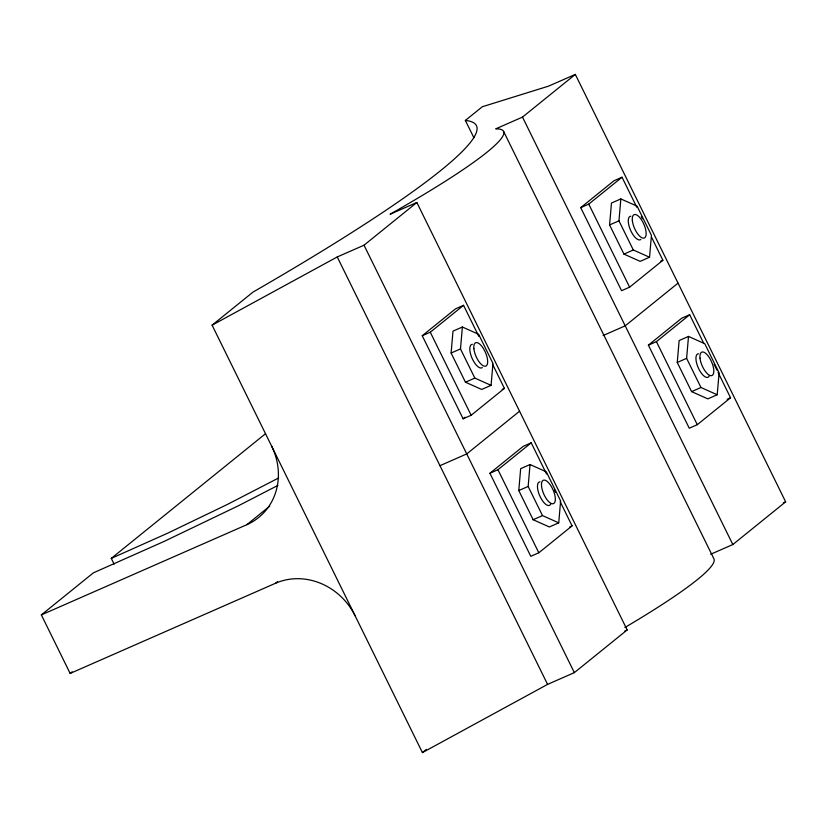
<?xml version="1.0" encoding="UTF-8"?>
<svg xmlns="http://www.w3.org/2000/svg" width="827" height="827" viewBox="0 0 827 827"><rect width="100%" height="100%" fill="white"/><g stroke="black" fill="none" stroke-linecap="round" stroke-linejoin="round"><path stroke-width="1.24" d="M451.108 353.036L453 331.131L462.376 327.016L478.616 334.273L492.964 363.425L491.073 385.341L481.696 389.455L465.456 382.198L451.108 353.036L460.484 348.922L462.376 327.016M518.777 490.556L520.669 468.651L530.045 464.536L546.275 471.783L560.623 500.945L558.732 522.85L549.366 526.964L533.126 519.718L518.777 490.556L528.153 486.441L530.045 464.536M609.582 224.944L611.473 203.039L620.85 198.925L637.09 206.171L651.438 235.333L649.546 257.238L640.17 261.353L623.93 254.106L609.582 224.944L618.958 220.83L620.85 198.925M677.251 362.464L679.143 340.548L688.509 336.434L704.749 343.691L719.097 372.853L717.205 394.758L707.84 398.872L691.599 391.616L677.251 362.464L686.617 358.349L688.509 336.434M575.323 74.399L522.499 117.093L495.724 128.857A284.312 28.242 -26.2 0 1 390.075 214.245L416.849 202.491L627.176 629.936L574.351 672.63L547.577 684.384L422.421 752.601L212.105 325.166L253.072 292.045A612.218 60.805 -26.2 0 0 465.363 120.442L482.327 106.735L548.549 86.153L575.323 74.399L785.65 501.834L732.825 544.538L710.703 554.245M212.105 325.166L337.251 256.949L364.025 245.195L416.849 202.491M277.593 581.619L275.587 583.231L70.15 673.436L41.35 614.906L93.389 572.842L163.87 541.54L238.228 505.855L277.872 485.439M114.136 564.169L111.283 558.38L265.56 433.679M492.499 364.149L504.418 388.37L471.152 415.268L463.11 418.793L422.246 335.741L455.522 308.843L463.554 305.318L478.874 336.465M651.542 237.204L662.892 260.278L629.616 287.176L621.584 290.701L580.719 207.649L613.996 180.751L622.028 177.226L636.78 207.215M422.246 335.741L430.278 332.216L463.554 305.318M580.719 207.649L588.752 204.114L622.028 177.226M41.35 614.906L246.797 524.711L269.778 506.134M70.15 673.436L72.145 671.813M463.11 418.793L465.074 417.211M519.563 411.226L466.738 453.92L439.964 465.684M678.037 283.134L625.212 325.828L603.09 335.545M560.168 501.658L572.088 525.889L538.811 552.777L530.779 556.302L489.915 473.251L523.191 446.363L531.223 442.827L546.544 473.974M718.074 372.408L730.561 397.787L697.285 424.685L689.253 428.21L648.389 345.159L681.655 318.261L689.687 314.736L703.88 343.577M489.915 473.251L497.947 469.726L531.223 442.827M648.389 345.159L656.421 341.634L689.687 314.736M422.421 752.601L426.422 749.365M278.627 477.975L227.58 504.336L168.036 533.022L111.283 558.38M623.93 254.106L633.306 249.992L649.546 257.238M660.597 261.28L662.892 260.278M465.456 382.198L474.832 378.084L491.073 385.341M502.123 389.372L504.418 388.37M691.599 391.616L700.965 387.501L717.205 394.758M727.119 399.307L730.561 397.787M533.126 519.718L542.502 515.593L558.732 522.85M569.793 526.892L572.088 525.889M783.324 502.857L785.65 501.834M624.85 630.949L627.176 629.936M641.328 216.447L642.455 218.752M714.094 364.335L716.937 370.103M618.958 220.83L633.306 249.992M686.617 358.349L700.965 387.501M588.752 204.114L629.616 287.176M656.421 341.634L697.285 424.685M522.499 117.093L732.825 544.538M503.602 131.421L713.928 558.856A284.312 28.242 -26.2 0 1 624.871 627.517M465.363 120.442L473.892 137.727M554.493 490.122L555.63 492.437M460.484 348.922L474.832 378.084M528.153 486.441L542.502 515.593M430.278 332.216L471.152 415.268M497.947 469.726L538.811 552.777M364.025 245.195L574.351 672.63M337.251 256.949L547.577 684.384M275.587 583.231A62.221 56.691 51.1 0 1 355.145 615.857M271.68 446.239A62.221 56.691 51.1 0 1 246.797 524.711M550.865 503.839A12.767 5.107 66.3 0 1 540.3 496.996A12.767 5.107 66.3 0 1 540.031 481.831M482.327 367.57A12.767 5.107 66.3 0 1 471.938 357.967A12.767 5.107 66.3 0 1 472.362 344.311M709.339 375.747A12.767 5.107 66.3 0 1 698.774 368.904A12.767 5.107 66.3 0 1 698.505 353.739M640.801 239.479A12.767 5.107 66.3 0 1 630.412 229.875A12.767 5.107 66.3 0 1 630.836 216.219M473.881 348.694A12.767 5.107 66.3 0 0 485.098 366.278A12.767 5.107 66.3 0 0 483.237 348.27A12.767 5.107 66.3 0 0 473.881 348.694M541.551 486.204A12.767 5.107 66.3 0 0 552.767 503.788A12.767 5.107 66.3 0 0 550.906 485.78A12.767 5.107 66.3 0 0 541.551 486.204M632.355 220.602A12.767 5.107 66.3 0 0 643.571 238.186A12.767 5.107 66.3 0 0 641.711 220.178A12.767 5.107 66.3 0 0 632.355 220.602M700.014 358.112A12.767 5.107 66.3 0 0 711.23 375.696A12.767 5.107 66.3 0 0 709.38 357.688A12.767 5.107 66.3 0 0 700.014 358.112"/></g></svg>
